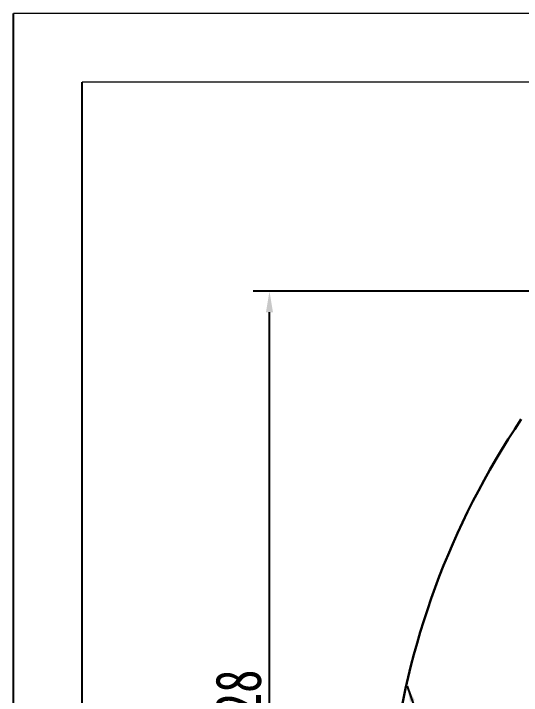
# Model space of a CAD drawing. Header units: millimetres. Extents: x 8 to 22425, y -1213 to 4973.
# Drawn here: x 8 to 981, y 3666 to 4973 of the extents above; entities that cross this region are included whole.
import ezdxf

# ---------------------------------------------------------------- set-up
doc = ezdxf.new("R2010")
doc.units = ezdxf.units.MM
doc.header["$PDSIZE"] = -1
doc.layers.add('标注层', color=161, linetype='Continuous', lineweight=25)
doc.styles.get("Standard").update_dxf_attribs({"font": 'hyswlongfangsong.ttf'})
doc.dimstyles.new('ISO-25', dxfattribs={"dimscale": 25, "dimtxt": 3.5, "dimasz": 1.6, "dimexe": 1.25, "dimexo": 0.625, "dimtad": 1, "dimdec": 0, "dimzin": 9, "dimdsep": 46, "dimtxsty": 'Standard', "dimcen": 2.5, "dimadec": 0, "dimazin": 2, "dimtfac": 1, "dimtdec": 0, "dimtofl": 0, "dimtmove": 0, "dimatfit": 3, "dimfxl": 1, "dimarcsym": 0})
doc.dimstyles.new('SLDDIMSTYLE7', dxfattribs={"dimtxt": 0.18, "dimasz": 3, "dimexe": 0, "dimexo": 0.0625, "dimgap": 0, "dimtad": 0, "dimtih": 1, "dimtoh": 1, "dimdec": 0, "dimrnd": 1e-09, "dimzin": 0, "dimdsep": 46, "dimtxsty": 'Standard', "dimsah": 1, "dimcen": 0.09, "dimadec": 0, "dimazin": 0, "dimtfac": 3, "dimtdec": 0, "dimtofl": 0, "dimtmove": 0, "dimatfit": 3, "dimfxl": 1, "dimfrac": 2, "dimtolj": 1, "dimtzin": 0, "dimarcsym": 0})

# ---------------------------------------------------------------- blocks, each defined once
blk = doc.blocks.new('*D160')
at = {"color": 0, "lineweight": -2, "transparency": 16777216}
for p, q in [((1471.3, 4440.6), (467.1, 4440.6)), ((498.3, 2852.8), (498.3, 4400.6)), ((2323.1, 2812.8), (467.1, 2812.8))]:
    blk.add_line(p, q, dxfattribs=at)
at = {"color": 0, "transparency": 16777216}
for points in [[(491.6, 4400.6), (505, 4400.6), (498.3, 4440.6)], [(491.6, 2852.8), (505, 2852.8), (498.3, 2812.8)]]:
    blk.add_solid(points, dxfattribs=at)
at = {"layer": 'Defpoints', "color": 0, "transparency": 16777216}
for p in [(498.3, 4440.6), (1486.9, 4440.6), (2338.7, 2812.8)]:
    blk.add_point(p, dxfattribs=at)
at = {"color": 0, "transparency": 16777216, "insert": (438.9, 3626.7), "char_height": 87.5, "attachment_point": 5, "rotation": 90}
blk.add_mtext('1628', dxfattribs=at)

msp = doc.modelspace()

# ---------------------------------------------------------------- linework, layer by layer
at = {"color": 0, "linetype": 'Continuous', "lineweight": 0}
msp.add_line((7136.2, 4972.7), (8.2, 4972.7), dxfattribs=at)
for p, q in [((8.2, -50.1), (8.2, 4972.7)), ((139.8, 68.9), (139.8, 4841.1))]:
    msp.add_line(p, q)
at = {"color": 0, "linetype": 'Continuous', "lineweight": 15}
msp.add_line((7004.6, 4841.1), (139.8, 4841.1), dxfattribs=at)
at = {"lineweight": 30}
msp.add_arc((2227.2, 3354.8), 1503.6, 145.9949, 200.9949, dxfattribs=at)

# ---------------------------------------------------------------- dimensions: what is measured, and where the dimension line sits
dim = msp.add_linear_dim(base=(498.3, 4440.6), p1=(2338.7, 2812.8), p2=(1486.9, 4440.6), angle=90, dimstyle='ISO-25')
dim.commit()
dim.dimension.update_dxf_attribs({"geometry": '*D160', "text_midpoint": (438.9, 3626.7)})

# ---------------------------------------------------------------- leaders
at = {"layer": '标注层', "color": 0}
msp.add_leader([(762.2, 3683.9), (846.2, 3441.1)], dimstyle='SLDDIMSTYLE7', override={"dimasz": 30}, dxfattribs=at)

doc.saveas('drawing.dxf')
